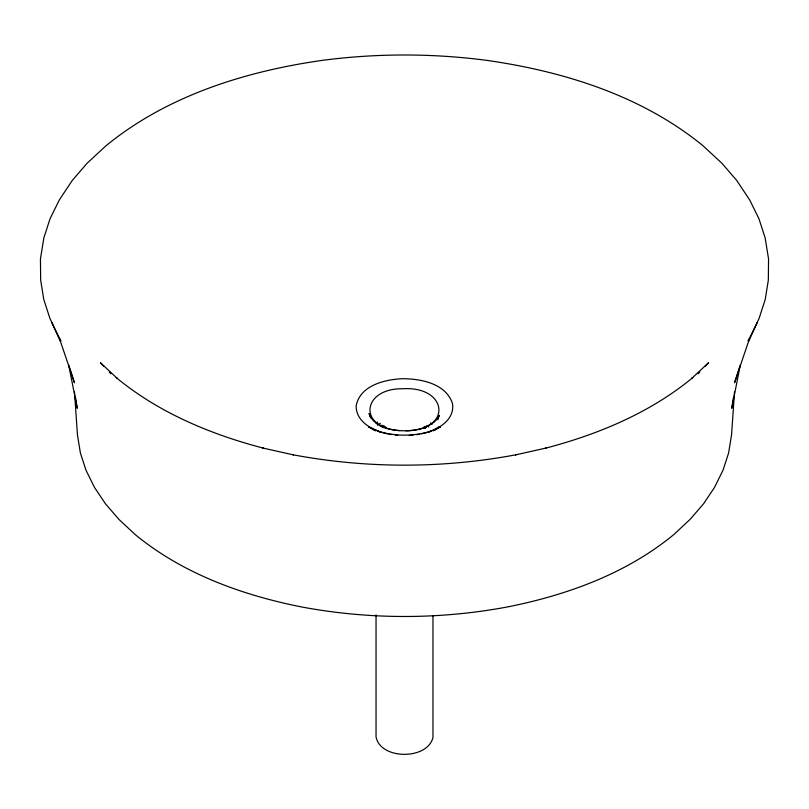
<?xml version="1.0" encoding="UTF-8"?>
<svg xmlns="http://www.w3.org/2000/svg" width="809" height="809" viewBox="0 0 809 809"><rect width="100%" height="100%" fill="white"/><g stroke="black" fill="none" stroke-linecap="round" stroke-linejoin="round"><path stroke-width="1.21" d="M734.501 391.961L731.558 434.807L728.616 452.949L723.064 470.1L714.448 487.534L703.537 503.795L690.087 519.398L673.715 534.638C626.51 573.47 567.534 594.898 508.204 606.801L507.961 606.851C439.772 619.694 369.228 619.694 301.039 606.851L300.796 606.801C241.466 594.898 182.49 573.47 135.285 534.638L118.913 519.398L105.463 503.795L94.552 487.534L85.936 470.1L80.384 452.949L77.442 434.807L74.499 391.961M733.652 396.572L731.771 408.272L740.286 365.031L734.532 382.799L748.335 342.076L757.275 322.498M423.785 428.517L424.29 426.424M437.861 419.628L439.287 415.351L437.194 418.961L433.978 422.288L425.038 427.415L426.576 426.909C413.49 431.784 398.827 432.026 385.488 428.001L386.813 428.436L376.539 423.512M749.306 338.688L748.113 341.085L759.054 318.524L765.233 299.431L768.338 280.096L768.55 258.92L765.132 237.826L758.943 218.733L749.741 200.066L736.766 180.498L721.81 163.165L702.95 145.721C641.972 95.846 564.298 71.516 487.331 60.442L486.897 60.382C432.259 53.202 376.741 53.202 322.113 60.382L321.679 60.442C244.712 71.505 167.028 95.846 106.05 145.721L87.19 163.155L72.234 180.498L59.259 200.056L50.057 218.733L43.868 237.826L40.45 258.92L40.662 280.096L43.767 299.431L49.946 318.524L60.887 341.074L59.694 338.678M376.205 423.532L377.49 421.934M698.036 373.798L699.775 371.978M704.993 366.517L708.553 362.725L691.634 378.501L692.767 377.611C650.315 412.661 598.508 434.312 545.64 448.156L546.328 447.994L515.545 454.88L516.081 454.759C442.543 468.613 366.457 468.613 292.909 454.759L293.455 454.88L262.662 447.994L263.36 448.146C210.492 434.312 158.685 412.661 116.233 377.611L117.366 378.501L100.447 362.715L103.997 366.517M438.67 426.899L433.513 430.843M377.49 425.281L380.291 423.218M434.2 430.489L440.48 426.869L429.255 431.763L431.035 431.177C413.884 436.486 395.116 436.486 377.965 431.177L379.734 431.753L368.52 426.869L374.8 430.489M380.23 426.151L382.121 425.15M382.121 426.828L384.002 425.827M382.121 427.071L383.941 426.11M383.941 427.789L385.751 426.828M416.686 434.726L419.092 434.261M421.489 433.796C435.909 431.146 455.376 420.71 452.433 403.327C445.668 383.415 420.801 378.683 402.285 378.713C384.588 379.502 359.894 385.569 356.152 405.896C355.98 422.48 374.122 431.167 388.087 433.958M406.098 430.772C452.747 430.307 447.802 386.004 402.892 388.745C361.714 388.158 357.548 428.173 399.727 430.6M409.223 435.464L412.984 435.161M389.24 434.251L391.708 434.585M395.399 435.09L397.866 435.424M423.623 427.486L425.564 428.376M426.626 425.686L428.75 427.021M375.487 430.843L371.614 428.103M430.489 422.925L432.137 424.321M377.004 423.805L373.283 420.67L370.613 417.181L369.106 413.48L370.562 417.838M109.225 371.978L110.964 373.798M51.725 322.488L60.665 342.076L74.468 382.799L68.714 365.031L77.229 408.262L75.348 396.572M432.967 615.487L432.967 737.484C427.546 760.167 380.402 759.954 376.043 736.857L376.043 614.87"/></g></svg>
